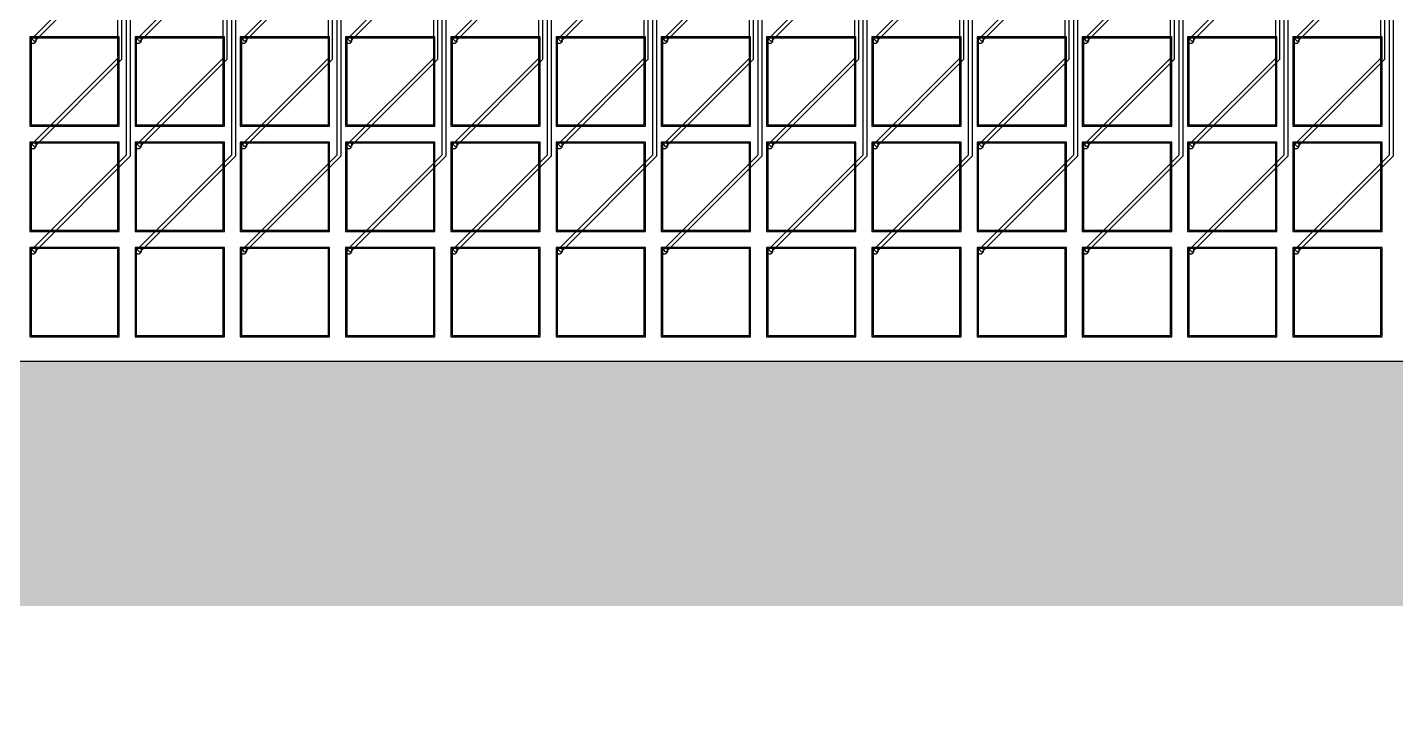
# Model space of a CAD drawing. Header units: metres. Extents: x -514 to 4285, y 130 to 1832.
# Drawn here: x 1890 to 3008, y 130 to 703 of the extents above; entities that cross this region are included whole.
import ezdxf

# ---------------------------------------------------------------- set-up
doc = ezdxf.new("R2010")
doc.units = ezdxf.units.M
for name, color, linetype in [('Etching', 1, 'CONTINUOUS'), ('EtchingPad', 2, 'CONTINUOUS'), ('Metal1', 4, 'CONTINUOUS'), ('Metal2', 3, 'CONTINUOUS'), ('Polyimide', 7, 'CONTINUOUS'), ('Polyimide_Negative', 5, 'CONTINUOUS')]:
    doc.layers.add(name, color=color, linetype=linetype)

msp = doc.modelspace()

# ---------------------------------------------------------------- hatches: boundary and pattern name
at = {"layer": 'Polyimide_Negative'}
h = msp.add_hatch(color=5, dxfattribs=at)
h.paths.add_polyline_path([(-514, 1832.5), (4285, 1832.5), (4285, 230), (59.6, 230), (48.2, 217.8), (33.9, 204.4), (18.7, 191.9), (2.7, 180.5), (-13.9, 170.1), (-31.3, 160.8), (-49.2, 152.7), (-67.5, 145.8), (-86.3, 140.1), (-105.5, 135.7), (-124.8, 132.5), (-144.4, 130.5), (-164, 129.9), (-183.6, 130.5), (-203.2, 132.5), (-222.5, 135.7), (-241.7, 140.1), (-260.5, 145.8), (-278.8, 152.7), (-296.7, 160.8), (-314.1, 170.1), (-330.7, 180.5), (-346.7, 191.9), (-361.9, 204.4), (-376.2, 217.8), (-387.6, 230), (-514, 230), (-514, 1832.5)])
h.paths.add_polyline_path([(-264, 430), (-263.8, 423.5), (-263.1, 416.9), (-262.1, 410.5), (-260.6, 404.1), (-258.7, 397.9), (-256.4, 391.7), (-253.7, 385.8), (-250.6, 380), (-247.1, 374.4), (-243.3, 369.1), (-239.2, 364.1), (-234.7, 359.3), (-229.9, 354.8), (-224.9, 350.7), (-219.6, 346.9), (-214, 343.4), (-208.2, 340.3), (-202.3, 337.6), (-196.1, 335.3), (-189.9, 333.4), (-183.5, 331.9), (-177.1, 330.9), (-170.5, 330.2), (-164, 330), (-157.5, 330.2), (-150.9, 330.9), (-144.5, 331.9), (-138.1, 333.4), (-131.9, 335.3), (-125.7, 337.6), (-119.8, 340.3), (-114, 343.4), (-108.4, 346.9), (-103.1, 350.7), (-98.1, 354.8), (-93.3, 359.3), (-88.8, 364.1), (-84.7, 369.1), (-80.9, 374.4), (-77.4, 380), (-74.3, 385.8), (-71.6, 391.7), (-69.3, 397.9), (-67.4, 404.1), (-65.9, 410.5), (-64.9, 416.9), (-64.2, 423.5), (-64, 430), (1985, 430), (3830, 430), (3830.2, 436.9), (3830.9, 443.7), (3832, 450.5), (3833.6, 457.2), (3835.6, 463.8), (3838, 470.2), (3840.8, 476.4), (3844.1, 482.5), (3847.7, 488.3), (3851.7, 493.9), (3856.1, 499.2), (3860.8, 504.2), (3865.8, 508.9), (3871.1, 513.3), (3876.7, 517.3), (3882.5, 520.9), (3888.6, 524.2), (3894.8, 527), (3901.2, 529.4), (3907.8, 531.4), (3914.5, 533), (3921.3, 534.1), (3928.1, 534.8), (3935, 535), (3941.9, 534.8), (3948.7, 534.1), (3955.5, 533), (3962.2, 531.4), (3968.8, 529.4), (3975.2, 527), (3981.4, 524.2), (3987.5, 520.9), (3993.3, 517.3), (3998.9, 513.3), (4004.2, 508.9), (4009.2, 504.2), (4013.9, 499.2), (4018.3, 493.9), (4022.3, 488.3), (4025.9, 482.5), (4029.2, 476.4), (4032, 470.2), (4034.4, 463.8), (4036.4, 457.2), (4038, 450.5), (4039.1, 443.7), (4039.8, 436.9), (4040, 430), (4085, 430), (4085, 1632.5), (-314, 1632.5), (-314, 430), (-264, 430)], flags=0)

# ---------------------------------------------------------------- linework, layer by layer
at = {"layer": 'Etching'}
for points in [[(1897.2, 692.2), (1897.2, 692.6), (1897.2, 692.9), (1897.1, 693.2), (1896.9, 693.5), (1896.7, 693.8), (1896.5, 694), (1896.3, 694.2), (1896, 694.4), (1895.7, 694.6), (1895.4, 694.7), (1895.1, 694.7), (1894.8, 694.8), (1894.4, 694.7), (1894.1, 694.7), (1893.8, 694.6), (1893.5, 694.4), (1893.2, 694.2), (1893, 694), (1892.8, 693.8), (1892.6, 693.5), (1892.4, 693.2), (1892.3, 692.9), (1892.3, 692.6), (1892.2, 692.2), (1892.3, 691.9), (1892.3, 691.6), (1892.4, 691.3), (1892.6, 691), (1892.8, 690.7), (1893, 690.5), (1893.2, 690.3), (1893.5, 690.1), (1893.8, 689.9), (1894.1, 689.8), (1894.4, 689.8), (1894.8, 689.8), (1895.1, 689.8), (1895.4, 689.8), (1895.7, 689.9), (1896, 690.1), (1896.3, 690.3), (1896.5, 690.5), (1896.7, 690.7), (1896.9, 691), (1897.1, 691.3), (1897.2, 691.6), (1897.2, 691.9), (1897.2, 692.2)], [(1983.2, 692.2), (1983.2, 692.6), (1983.2, 692.9), (1983.1, 693.2), (1982.9, 693.5), (1982.7, 693.8), (1982.5, 694), (1982.3, 694.2), (1982, 694.4), (1981.7, 694.6), (1981.4, 694.7), (1981.1, 694.7), (1980.8, 694.8), (1980.4, 694.7), (1980.1, 694.7), (1979.8, 694.6), (1979.5, 694.4), (1979.2, 694.2), (1979, 694), (1978.8, 693.8), (1978.6, 693.5), (1978.4, 693.2), (1978.3, 692.9), (1978.3, 692.6), (1978.2, 692.2), (1978.3, 691.9), (1978.3, 691.6), (1978.4, 691.3), (1978.6, 691), (1978.8, 690.7), (1979, 690.5), (1979.2, 690.3), (1979.5, 690.1), (1979.8, 689.9), (1980.1, 689.8), (1980.4, 689.8), (1980.8, 689.8), (1981.1, 689.8), (1981.4, 689.8), (1981.7, 689.9), (1982, 690.1), (1982.3, 690.3), (1982.5, 690.5), (1982.7, 690.7), (1982.9, 691), (1983.1, 691.3), (1983.2, 691.6), (1983.2, 691.9), (1983.2, 692.2)], [(2069.2, 692.2), (2069.2, 692.6), (2069.2, 692.9), (2069.1, 693.2), (2068.9, 693.5), (2068.7, 693.8), (2068.5, 694), (2068.3, 694.2), (2068, 694.4), (2067.7, 694.6), (2067.4, 694.7), (2067.1, 694.7), (2066.8, 694.8), (2066.4, 694.7), (2066.1, 694.7), (2065.8, 694.6), (2065.5, 694.4), (2065.2, 694.2), (2065, 694), (2064.8, 693.8), (2064.6, 693.5), (2064.4, 693.2), (2064.3, 692.9), (2064.3, 692.6), (2064.2, 692.2), (2064.3, 691.9), (2064.3, 691.6), (2064.4, 691.3), (2064.6, 691), (2064.8, 690.7), (2065, 690.5), (2065.2, 690.3), (2065.5, 690.1), (2065.8, 689.9), (2066.1, 689.8), (2066.4, 689.8), (2066.8, 689.8), (2067.1, 689.8), (2067.4, 689.8), (2067.7, 689.9), (2068, 690.1), (2068.3, 690.3), (2068.5, 690.5), (2068.7, 690.7), (2068.9, 691), (2069.1, 691.3), (2069.2, 691.6), (2069.2, 691.9), (2069.2, 692.2)], [(2155.2, 692.2), (2155.2, 692.6), (2155.2, 692.9), (2155.1, 693.2), (2154.9, 693.5), (2154.7, 693.8), (2154.5, 694), (2154.3, 694.2), (2154, 694.4), (2153.7, 694.6), (2153.4, 694.7), (2153.1, 694.7), (2152.8, 694.8), (2152.4, 694.7), (2152.1, 694.7), (2151.8, 694.6), (2151.5, 694.4), (2151.2, 694.2), (2151, 694), (2150.8, 693.8), (2150.6, 693.5), (2150.4, 693.2), (2150.3, 692.9), (2150.3, 692.6), (2150.2, 692.2), (2150.3, 691.9), (2150.3, 691.6), (2150.4, 691.3), (2150.6, 691), (2150.8, 690.7), (2151, 690.5), (2151.2, 690.3), (2151.5, 690.1), (2151.8, 689.9), (2152.1, 689.8), (2152.4, 689.8), (2152.8, 689.8), (2153.1, 689.8), (2153.4, 689.8), (2153.7, 689.9), (2154, 690.1), (2154.3, 690.3), (2154.5, 690.5), (2154.7, 690.7), (2154.9, 691), (2155.1, 691.3), (2155.2, 691.6), (2155.2, 691.9), (2155.2, 692.2)], [(2241.2, 692.2), (2241.2, 692.6), (2241.2, 692.9), (2241.1, 693.2), (2240.9, 693.5), (2240.7, 693.8), (2240.5, 694), (2240.3, 694.2), (2240, 694.4), (2239.7, 694.6), (2239.4, 694.7), (2239.1, 694.7), (2238.8, 694.8), (2238.4, 694.7), (2238.1, 694.7), (2237.8, 694.6), (2237.5, 694.4), (2237.2, 694.2), (2237, 694), (2236.8, 693.8), (2236.6, 693.5), (2236.4, 693.2), (2236.3, 692.9), (2236.3, 692.6), (2236.2, 692.2), (2236.3, 691.9), (2236.3, 691.6), (2236.4, 691.3), (2236.6, 691), (2236.8, 690.7), (2237, 690.5), (2237.2, 690.3), (2237.5, 690.1), (2237.8, 689.9), (2238.1, 689.8), (2238.4, 689.8), (2238.8, 689.8), (2239.1, 689.8), (2239.4, 689.8), (2239.7, 689.9), (2240, 690.1), (2240.3, 690.3), (2240.5, 690.5), (2240.7, 690.7), (2240.9, 691), (2241.1, 691.3), (2241.2, 691.6), (2241.2, 691.9), (2241.2, 692.2)], [(2327.2, 692.2), (2327.2, 692.6), (2327.2, 692.9), (2327.1, 693.2), (2326.9, 693.5), (2326.7, 693.8), (2326.5, 694), (2326.3, 694.2), (2326, 694.4), (2325.7, 694.6), (2325.4, 694.7), (2325.1, 694.7), (2324.8, 694.8), (2324.4, 694.7), (2324.1, 694.7), (2323.8, 694.6), (2323.5, 694.4), (2323.2, 694.2), (2323, 694), (2322.8, 693.8), (2322.6, 693.5), (2322.4, 693.2), (2322.3, 692.9), (2322.3, 692.6), (2322.2, 692.2), (2322.3, 691.9), (2322.3, 691.6), (2322.4, 691.3), (2322.6, 691), (2322.8, 690.7), (2323, 690.5), (2323.2, 690.3), (2323.5, 690.1), (2323.8, 689.9), (2324.1, 689.8), (2324.4, 689.8), (2324.8, 689.8), (2325.1, 689.8), (2325.4, 689.8), (2325.7, 689.9), (2326, 690.1), (2326.3, 690.3), (2326.5, 690.5), (2326.7, 690.7), (2326.9, 691), (2327.1, 691.3), (2327.2, 691.6), (2327.2, 691.9), (2327.2, 692.2)], [(2413.2, 692.2), (2413.2, 692.6), (2413.2, 692.9), (2413.1, 693.2), (2412.9, 693.5), (2412.7, 693.8), (2412.5, 694), (2412.3, 694.2), (2412, 694.4), (2411.7, 694.6), (2411.4, 694.7), (2411.1, 694.7), (2410.8, 694.8), (2410.4, 694.7), (2410.1, 694.7), (2409.8, 694.6), (2409.5, 694.4), (2409.2, 694.2), (2409, 694), (2408.8, 693.8), (2408.6, 693.5), (2408.4, 693.2), (2408.3, 692.9), (2408.3, 692.6), (2408.2, 692.2), (2408.3, 691.9), (2408.3, 691.6), (2408.4, 691.3), (2408.6, 691), (2408.8, 690.7), (2409, 690.5), (2409.2, 690.3), (2409.5, 690.1), (2409.8, 689.9), (2410.1, 689.8), (2410.4, 689.8), (2410.8, 689.8), (2411.1, 689.8), (2411.4, 689.8), (2411.7, 689.9), (2412, 690.1), (2412.3, 690.3), (2412.5, 690.5), (2412.7, 690.7), (2412.9, 691), (2413.1, 691.3), (2413.2, 691.6), (2413.2, 691.9), (2413.2, 692.2)], [(2499.2, 692.2), (2499.2, 692.6), (2499.2, 692.9), (2499.1, 693.2), (2498.9, 693.5), (2498.7, 693.8), (2498.5, 694), (2498.3, 694.2), (2498, 694.4), (2497.7, 694.6), (2497.4, 694.7), (2497.1, 694.7), (2496.8, 694.8), (2496.4, 694.7), (2496.1, 694.7), (2495.8, 694.6), (2495.5, 694.4), (2495.2, 694.2), (2495, 694), (2494.8, 693.8), (2494.6, 693.5), (2494.4, 693.2), (2494.3, 692.9), (2494.3, 692.6), (2494.2, 692.2), (2494.3, 691.9), (2494.3, 691.6), (2494.4, 691.3), (2494.6, 691), (2494.8, 690.7), (2495, 690.5), (2495.2, 690.3), (2495.5, 690.1), (2495.8, 689.9), (2496.1, 689.8), (2496.4, 689.8), (2496.8, 689.8), (2497.1, 689.8), (2497.4, 689.8), (2497.7, 689.9), (2498, 690.1), (2498.3, 690.3), (2498.5, 690.5), (2498.7, 690.7), (2498.9, 691), (2499.1, 691.3), (2499.2, 691.6), (2499.2, 691.9), (2499.2, 692.2)], [(2585.2, 692.2), (2585.2, 692.6), (2585.2, 692.9), (2585.1, 693.2), (2584.9, 693.5), (2584.7, 693.8), (2584.5, 694), (2584.3, 694.2), (2584, 694.4), (2583.7, 694.6), (2583.4, 694.7), (2583.1, 694.7), (2582.8, 694.8), (2582.4, 694.7), (2582.1, 694.7), (2581.8, 694.6), (2581.5, 694.4), (2581.2, 694.2), (2581, 694), (2580.8, 693.8), (2580.6, 693.5), (2580.4, 693.2), (2580.3, 692.9), (2580.3, 692.6), (2580.2, 692.2), (2580.3, 691.9), (2580.3, 691.6), (2580.4, 691.3), (2580.6, 691), (2580.8, 690.7), (2581, 690.5), (2581.2, 690.3), (2581.5, 690.1), (2581.8, 689.9), (2582.1, 689.8), (2582.4, 689.8), (2582.8, 689.8), (2583.1, 689.8), (2583.4, 689.8), (2583.7, 689.9), (2584, 690.1), (2584.3, 690.3), (2584.5, 690.5), (2584.7, 690.7), (2584.9, 691), (2585.1, 691.3), (2585.2, 691.6), (2585.2, 691.9), (2585.2, 692.2)], [(2671.2, 692.2), (2671.2, 692.6), (2671.2, 692.9), (2671.1, 693.2), (2670.9, 693.5), (2670.7, 693.8), (2670.5, 694), (2670.3, 694.2), (2670, 694.4), (2669.7, 694.6), (2669.4, 694.7), (2669.1, 694.7), (2668.8, 694.8), (2668.4, 694.7), (2668.1, 694.7), (2667.8, 694.6), (2667.5, 694.4), (2667.2, 694.2), (2667, 694), (2666.8, 693.8), (2666.6, 693.5), (2666.4, 693.2), (2666.3, 692.9), (2666.3, 692.6), (2666.2, 692.2), (2666.3, 691.9), (2666.3, 691.6), (2666.4, 691.3), (2666.6, 691), (2666.8, 690.7), (2667, 690.5), (2667.2, 690.3), (2667.5, 690.1), (2667.8, 689.9), (2668.1, 689.8), (2668.4, 689.8), (2668.8, 689.8), (2669.1, 689.8), (2669.4, 689.8), (2669.7, 689.9), (2670, 690.1), (2670.3, 690.3), (2670.5, 690.5), (2670.7, 690.7), (2670.9, 691), (2671.1, 691.3), (2671.2, 691.6), (2671.2, 691.9), (2671.2, 692.2)], [(2757.2, 692.2), (2757.2, 692.6), (2757.2, 692.9), (2757.1, 693.2), (2756.9, 693.5), (2756.7, 693.8), (2756.5, 694), (2756.3, 694.2), (2756, 694.4), (2755.7, 694.6), (2755.4, 694.7), (2755.1, 694.7), (2754.8, 694.8), (2754.4, 694.7), (2754.1, 694.7), (2753.8, 694.6), (2753.5, 694.4), (2753.2, 694.2), (2753, 694), (2752.8, 693.8), (2752.6, 693.5), (2752.4, 693.2), (2752.3, 692.9), (2752.3, 692.6), (2752.2, 692.2), (2752.3, 691.9), (2752.3, 691.6), (2752.4, 691.3), (2752.6, 691), (2752.8, 690.7), (2753, 690.5), (2753.2, 690.3), (2753.5, 690.1), (2753.8, 689.9), (2754.1, 689.8), (2754.4, 689.8), (2754.8, 689.8), (2755.1, 689.8), (2755.4, 689.8), (2755.7, 689.9), (2756, 690.1), (2756.3, 690.3), (2756.5, 690.5), (2756.7, 690.7), (2756.9, 691), (2757.1, 691.3), (2757.2, 691.6), (2757.2, 691.9), (2757.2, 692.2)], [(2843.2, 692.2), (2843.2, 692.6), (2843.2, 692.9), (2843.1, 693.2), (2842.9, 693.5), (2842.7, 693.8), (2842.5, 694), (2842.3, 694.2), (2842, 694.4), (2841.7, 694.6), (2841.4, 694.7), (2841.1, 694.7), (2840.8, 694.8), (2840.4, 694.7), (2840.1, 694.7), (2839.8, 694.6), (2839.5, 694.4), (2839.2, 694.2), (2839, 694), (2838.8, 693.8), (2838.6, 693.5), (2838.4, 693.2), (2838.3, 692.9), (2838.3, 692.6), (2838.2, 692.2), (2838.3, 691.9), (2838.3, 691.6), (2838.4, 691.3), (2838.6, 691), (2838.8, 690.7), (2839, 690.5), (2839.2, 690.3), (2839.5, 690.1), (2839.8, 689.9), (2840.1, 689.8), (2840.4, 689.8), (2840.8, 689.8), (2841.1, 689.8), (2841.4, 689.8), (2841.7, 689.9), (2842, 690.1), (2842.3, 690.3), (2842.5, 690.5), (2842.7, 690.7), (2842.9, 691), (2843.1, 691.3), (2843.2, 691.6), (2843.2, 691.9), (2843.2, 692.2)], [(2929.2, 692.2), (2929.2, 692.6), (2929.2, 692.9), (2929.1, 693.2), (2928.9, 693.5), (2928.7, 693.8), (2928.5, 694), (2928.3, 694.2), (2928, 694.4), (2927.7, 694.6), (2927.4, 694.7), (2927.1, 694.7), (2926.8, 694.8), (2926.4, 694.7), (2926.1, 694.7), (2925.8, 694.6), (2925.5, 694.4), (2925.2, 694.2), (2925, 694), (2924.8, 693.8), (2924.6, 693.5), (2924.4, 693.2), (2924.3, 692.9), (2924.3, 692.6), (2924.2, 692.2), (2924.3, 691.9), (2924.3, 691.6), (2924.4, 691.3), (2924.6, 691), (2924.8, 690.7), (2925, 690.5), (2925.2, 690.3), (2925.5, 690.1), (2925.8, 689.9), (2926.1, 689.8), (2926.4, 689.8), (2926.8, 689.8), (2927.1, 689.8), (2927.4, 689.8), (2927.7, 689.9), (2928, 690.1), (2928.3, 690.3), (2928.5, 690.5), (2928.7, 690.7), (2928.9, 691), (2929.1, 691.3), (2929.2, 691.6), (2929.2, 691.9), (2929.2, 692.2)], [(1897.2, 606.2), (1897.2, 606.6), (1897.2, 606.9), (1897.1, 607.2), (1896.9, 607.5), (1896.7, 607.8), (1896.5, 608), (1896.3, 608.2), (1896, 608.4), (1895.7, 608.6), (1895.4, 608.7), (1895.1, 608.7), (1894.8, 608.8), (1894.4, 608.7), (1894.1, 608.7), (1893.8, 608.6), (1893.5, 608.4), (1893.2, 608.2), (1893, 608), (1892.8, 607.8), (1892.6, 607.5), (1892.4, 607.2), (1892.3, 606.9), (1892.3, 606.6), (1892.2, 606.2), (1892.3, 605.9), (1892.3, 605.6), (1892.4, 605.3), (1892.6, 605), (1892.8, 604.7), (1893, 604.5), (1893.2, 604.3), (1893.5, 604.1), (1893.8, 603.9), (1894.1, 603.8), (1894.4, 603.8), (1894.8, 603.8), (1895.1, 603.8), (1895.4, 603.8), (1895.7, 603.9), (1896, 604.1), (1896.3, 604.3), (1896.5, 604.5), (1896.7, 604.7), (1896.9, 605), (1897.1, 605.3), (1897.2, 605.6), (1897.2, 605.9), (1897.2, 606.2)], [(1983.2, 606.2), (1983.2, 606.6), (1983.2, 606.9), (1983.1, 607.2), (1982.9, 607.5), (1982.7, 607.8), (1982.5, 608), (1982.3, 608.2), (1982, 608.4), (1981.7, 608.6), (1981.4, 608.7), (1981.1, 608.7), (1980.8, 608.8), (1980.4, 608.7), (1980.1, 608.7), (1979.8, 608.6), (1979.5, 608.4), (1979.2, 608.2), (1979, 608), (1978.8, 607.8), (1978.6, 607.5), (1978.4, 607.2), (1978.3, 606.9), (1978.3, 606.6), (1978.2, 606.2), (1978.3, 605.9), (1978.3, 605.6), (1978.4, 605.3), (1978.6, 605), (1978.8, 604.7), (1979, 604.5), (1979.2, 604.3), (1979.5, 604.1), (1979.8, 603.9), (1980.1, 603.8), (1980.4, 603.8), (1980.8, 603.8), (1981.1, 603.8), (1981.4, 603.8), (1981.7, 603.9), (1982, 604.1), (1982.3, 604.3), (1982.5, 604.5), (1982.7, 604.7), (1982.9, 605), (1983.1, 605.3), (1983.2, 605.6), (1983.2, 605.9), (1983.2, 606.2)], [(2069.2, 606.2), (2069.2, 606.6), (2069.2, 606.9), (2069.1, 607.2), (2068.9, 607.5), (2068.7, 607.8), (2068.5, 608), (2068.3, 608.2), (2068, 608.4), (2067.7, 608.6), (2067.4, 608.7), (2067.1, 608.7), (2066.8, 608.8), (2066.4, 608.7), (2066.1, 608.7), (2065.8, 608.6), (2065.5, 608.4), (2065.2, 608.2), (2065, 608), (2064.8, 607.8), (2064.6, 607.5), (2064.4, 607.2), (2064.3, 606.9), (2064.3, 606.6), (2064.2, 606.2), (2064.3, 605.9), (2064.3, 605.6), (2064.4, 605.3), (2064.6, 605), (2064.8, 604.7), (2065, 604.5), (2065.2, 604.3), (2065.5, 604.1), (2065.8, 603.9), (2066.1, 603.8), (2066.4, 603.8), (2066.8, 603.8), (2067.1, 603.8), (2067.4, 603.8), (2067.7, 603.9), (2068, 604.1), (2068.3, 604.3), (2068.5, 604.5), (2068.7, 604.7), (2068.9, 605), (2069.1, 605.3), (2069.2, 605.6), (2069.2, 605.9), (2069.2, 606.2)], [(2155.2, 606.2), (2155.2, 606.6), (2155.2, 606.9), (2155.1, 607.2), (2154.9, 607.5), (2154.7, 607.8), (2154.5, 608), (2154.3, 608.2), (2154, 608.4), (2153.7, 608.6), (2153.4, 608.7), (2153.1, 608.7), (2152.8, 608.8), (2152.4, 608.7), (2152.1, 608.7), (2151.8, 608.6), (2151.5, 608.4), (2151.2, 608.2), (2151, 608), (2150.8, 607.8), (2150.6, 607.5), (2150.4, 607.2), (2150.3, 606.9), (2150.3, 606.6), (2150.2, 606.2), (2150.3, 605.9), (2150.3, 605.6), (2150.4, 605.3), (2150.6, 605), (2150.8, 604.7), (2151, 604.5), (2151.2, 604.3), (2151.5, 604.1), (2151.8, 603.9), (2152.1, 603.8), (2152.4, 603.8), (2152.8, 603.8), (2153.1, 603.8), (2153.4, 603.8), (2153.7, 603.9), (2154, 604.1), (2154.3, 604.3), (2154.5, 604.5), (2154.7, 604.7), (2154.9, 605), (2155.1, 605.3), (2155.2, 605.6), (2155.2, 605.9), (2155.2, 606.2)], [(2241.2, 606.2), (2241.2, 606.6), (2241.2, 606.9), (2241.1, 607.2), (2240.9, 607.5), (2240.7, 607.8), (2240.5, 608), (2240.3, 608.2), (2240, 608.4), (2239.7, 608.6), (2239.4, 608.7), (2239.1, 608.7), (2238.8, 608.8), (2238.4, 608.7), (2238.1, 608.7), (2237.8, 608.6), (2237.5, 608.4), (2237.2, 608.2), (2237, 608), (2236.8, 607.8), (2236.6, 607.5), (2236.4, 607.2), (2236.3, 606.9), (2236.3, 606.6), (2236.2, 606.2), (2236.3, 605.9), (2236.3, 605.6), (2236.4, 605.3), (2236.6, 605), (2236.8, 604.7), (2237, 604.5), (2237.2, 604.3), (2237.5, 604.1), (2237.8, 603.9), (2238.1, 603.8), (2238.4, 603.8), (2238.8, 603.8), (2239.1, 603.8), (2239.4, 603.8), (2239.7, 603.9), (2240, 604.1), (2240.3, 604.3), (2240.5, 604.5), (2240.7, 604.7), (2240.9, 605), (2241.1, 605.3), (2241.2, 605.6), (2241.2, 605.9), (2241.2, 606.2)], [(2327.2, 606.2), (2327.2, 606.6), (2327.2, 606.9), (2327.1, 607.2), (2326.9, 607.5), (2326.7, 607.8), (2326.5, 608), (2326.3, 608.2), (2326, 608.4), (2325.7, 608.6), (2325.4, 608.7), (2325.1, 608.7), (2324.8, 608.8), (2324.4, 608.7), (2324.1, 608.7), (2323.8, 608.6), (2323.5, 608.4), (2323.2, 608.2), (2323, 608), (2322.8, 607.8), (2322.6, 607.5), (2322.4, 607.2), (2322.3, 606.9), (2322.3, 606.6), (2322.2, 606.2), (2322.3, 605.9), (2322.3, 605.6), (2322.4, 605.3), (2322.6, 605), (2322.8, 604.7), (2323, 604.5), (2323.2, 604.3), (2323.5, 604.1), (2323.8, 603.9), (2324.1, 603.8), (2324.4, 603.8), (2324.8, 603.8), (2325.1, 603.8), (2325.4, 603.8), (2325.7, 603.9), (2326, 604.1), (2326.3, 604.3), (2326.5, 604.5), (2326.7, 604.7), (2326.9, 605), (2327.1, 605.3), (2327.2, 605.6), (2327.2, 605.9), (2327.2, 606.2)], [(2413.2, 606.2), (2413.2, 606.6), (2413.2, 606.9), (2413.1, 607.2), (2412.9, 607.5), (2412.7, 607.8), (2412.5, 608), (2412.3, 608.2), (2412, 608.4), (2411.7, 608.6), (2411.4, 608.7), (2411.1, 608.7), (2410.8, 608.8), (2410.4, 608.7), (2410.1, 608.7), (2409.8, 608.6), (2409.5, 608.4), (2409.2, 608.2), (2409, 608), (2408.8, 607.8), (2408.6, 607.5), (2408.4, 607.2), (2408.3, 606.9), (2408.3, 606.6), (2408.2, 606.2), (2408.3, 605.9), (2408.3, 605.6), (2408.4, 605.3), (2408.6, 605), (2408.8, 604.7), (2409, 604.5), (2409.2, 604.3), (2409.5, 604.1), (2409.8, 603.9), (2410.1, 603.8), (2410.4, 603.8), (2410.8, 603.8), (2411.1, 603.8), (2411.4, 603.8), (2411.7, 603.9), (2412, 604.1), (2412.3, 604.3), (2412.5, 604.5), (2412.7, 604.7), (2412.9, 605), (2413.1, 605.3), (2413.2, 605.6), (2413.2, 605.9), (2413.2, 606.2)], [(2499.2, 606.2), (2499.2, 606.6), (2499.2, 606.9), (2499.1, 607.2), (2498.9, 607.5), (2498.7, 607.8), (2498.5, 608), (2498.3, 608.2), (2498, 608.4), (2497.7, 608.6), (2497.4, 608.7), (2497.1, 608.7), (2496.8, 608.8), (2496.4, 608.7), (2496.1, 608.7), (2495.8, 608.6), (2495.5, 608.4), (2495.2, 608.2), (2495, 608), (2494.8, 607.8), (2494.6, 607.5), (2494.4, 607.2), (2494.3, 606.9), (2494.3, 606.6), (2494.2, 606.2), (2494.3, 605.9), (2494.3, 605.6), (2494.4, 605.3), (2494.6, 605), (2494.8, 604.7), (2495, 604.5), (2495.2, 604.3), (2495.5, 604.1), (2495.8, 603.9), (2496.1, 603.8), (2496.4, 603.8), (2496.8, 603.8), (2497.1, 603.8), (2497.4, 603.8), (2497.7, 603.9), (2498, 604.1), (2498.3, 604.3), (2498.5, 604.5), (2498.7, 604.7), (2498.9, 605), (2499.1, 605.3), (2499.2, 605.6), (2499.2, 605.9), (2499.2, 606.2)], [(2585.2, 606.2), (2585.2, 606.6), (2585.2, 606.9), (2585.1, 607.2), (2584.9, 607.5), (2584.7, 607.8), (2584.5, 608), (2584.3, 608.2), (2584, 608.4), (2583.7, 608.6), (2583.4, 608.7), (2583.1, 608.7), (2582.8, 608.8), (2582.4, 608.7), (2582.1, 608.7), (2581.8, 608.6), (2581.5, 608.4), (2581.2, 608.2), (2581, 608), (2580.8, 607.8), (2580.6, 607.5), (2580.4, 607.2), (2580.3, 606.9), (2580.3, 606.6), (2580.2, 606.2), (2580.3, 605.9), (2580.3, 605.6), (2580.4, 605.3), (2580.6, 605), (2580.8, 604.7), (2581, 604.5), (2581.2, 604.3), (2581.5, 604.1), (2581.8, 603.9), (2582.1, 603.8), (2582.4, 603.8), (2582.8, 603.8), (2583.1, 603.8), (2583.4, 603.8), (2583.7, 603.9), (2584, 604.1), (2584.3, 604.3), (2584.5, 604.5), (2584.7, 604.7), (2584.9, 605), (2585.1, 605.3), (2585.2, 605.6), (2585.2, 605.9), (2585.2, 606.2)], [(2671.2, 606.2), (2671.2, 606.6), (2671.2, 606.9), (2671.1, 607.2), (2670.9, 607.5), (2670.7, 607.8), (2670.5, 608), (2670.3, 608.2), (2670, 608.4), (2669.7, 608.6), (2669.4, 608.7), (2669.1, 608.7), (2668.8, 608.8), (2668.4, 608.7), (2668.1, 608.7), (2667.8, 608.6), (2667.5, 608.4), (2667.2, 608.2), (2667, 608), (2666.8, 607.8), (2666.6, 607.5), (2666.4, 607.2), (2666.3, 606.9), (2666.3, 606.6), (2666.2, 606.2), (2666.3, 605.9), (2666.3, 605.6), (2666.4, 605.3), (2666.6, 605), (2666.8, 604.7), (2667, 604.5), (2667.2, 604.3), (2667.5, 604.1), (2667.8, 603.9), (2668.1, 603.8), (2668.4, 603.8), (2668.8, 603.8), (2669.1, 603.8), (2669.4, 603.8), (2669.7, 603.9), (2670, 604.1), (2670.3, 604.3), (2670.5, 604.5), (2670.7, 604.7), (2670.9, 605), (2671.1, 605.3), (2671.2, 605.6), (2671.2, 605.9), (2671.2, 606.2)], [(2757.2, 606.2), (2757.2, 606.6), (2757.2, 606.9), (2757.1, 607.2), (2756.9, 607.5), (2756.7, 607.8), (2756.5, 608), (2756.3, 608.2), (2756, 608.4), (2755.7, 608.6), (2755.4, 608.7), (2755.1, 608.7), (2754.8, 608.8), (2754.4, 608.7), (2754.1, 608.7), (2753.8, 608.6), (2753.5, 608.4), (2753.2, 608.2), (2753, 608), (2752.8, 607.8), (2752.6, 607.5), (2752.4, 607.2), (2752.3, 606.9), (2752.3, 606.6), (2752.2, 606.2), (2752.3, 605.9), (2752.3, 605.6), (2752.4, 605.3), (2752.6, 605), (2752.8, 604.7), (2753, 604.5), (2753.2, 604.3), (2753.5, 604.1), (2753.8, 603.9), (2754.1, 603.8), (2754.4, 603.8), (2754.8, 603.8), (2755.1, 603.8), (2755.4, 603.8), (2755.7, 603.9), (2756, 604.1), (2756.3, 604.3), (2756.5, 604.5), (2756.7, 604.7), (2756.9, 605), (2757.1, 605.3), (2757.2, 605.6), (2757.2, 605.9), (2757.2, 606.2)], [(2843.2, 606.2), (2843.2, 606.6), (2843.2, 606.9), (2843.1, 607.2), (2842.9, 607.5), (2842.7, 607.8), (2842.5, 608), (2842.3, 608.2), (2842, 608.4), (2841.7, 608.6), (2841.4, 608.7), (2841.1, 608.7), (2840.8, 608.8), (2840.4, 608.7), (2840.1, 608.7), (2839.8, 608.6), (2839.5, 608.4), (2839.2, 608.2), (2839, 608), (2838.8, 607.8), (2838.6, 607.5), (2838.4, 607.2), (2838.3, 606.9), (2838.3, 606.6), (2838.2, 606.2), (2838.3, 605.9), (2838.3, 605.6), (2838.4, 605.3), (2838.6, 605), (2838.8, 604.7), (2839, 604.5), (2839.2, 604.3), (2839.5, 604.1), (2839.8, 603.9), (2840.1, 603.8), (2840.4, 603.8), (2840.8, 603.8), (2841.1, 603.8), (2841.4, 603.8), (2841.7, 603.9), (2842, 604.1), (2842.3, 604.3), (2842.5, 604.5), (2842.7, 604.7), (2842.9, 605), (2843.1, 605.3), (2843.2, 605.6), (2843.2, 605.9), (2843.2, 606.2)], [(2929.2, 606.2), (2929.2, 606.6), (2929.2, 606.9), (2929.1, 607.2), (2928.9, 607.5), (2928.7, 607.8), (2928.5, 608), (2928.3, 608.2), (2928, 608.4), (2927.7, 608.6), (2927.4, 608.7), (2927.1, 608.7), (2926.8, 608.8), (2926.4, 608.7), (2926.1, 608.7), (2925.8, 608.6), (2925.5, 608.4), (2925.2, 608.2), (2925, 608), (2924.8, 607.8), (2924.6, 607.5), (2924.4, 607.2), (2924.3, 606.9), (2924.3, 606.6), (2924.2, 606.2), (2924.3, 605.9), (2924.3, 605.6), (2924.4, 605.3), (2924.6, 605), (2924.8, 604.7), (2925, 604.5), (2925.2, 604.3), (2925.5, 604.1), (2925.8, 603.9), (2926.1, 603.8), (2926.4, 603.8), (2926.8, 603.8), (2927.1, 603.8), (2927.4, 603.8), (2927.7, 603.9), (2928, 604.1), (2928.3, 604.3), (2928.5, 604.5), (2928.7, 604.7), (2928.9, 605), (2929.1, 605.3), (2929.2, 605.6), (2929.2, 605.9), (2929.2, 606.2)], [(1897.2, 520.2), (1897.2, 520.6), (1897.2, 520.9), (1897.1, 521.2), (1896.9, 521.5), (1896.7, 521.8), (1896.5, 522), (1896.3, 522.2), (1896, 522.4), (1895.7, 522.6), (1895.4, 522.7), (1895.1, 522.7), (1894.8, 522.8), (1894.4, 522.7), (1894.1, 522.7), (1893.8, 522.6), (1893.5, 522.4), (1893.2, 522.2), (1893, 522), (1892.8, 521.8), (1892.6, 521.5), (1892.4, 521.2), (1892.3, 520.9), (1892.3, 520.6), (1892.2, 520.2), (1892.3, 519.9), (1892.3, 519.6), (1892.4, 519.3), (1892.6, 519), (1892.8, 518.7), (1893, 518.5), (1893.2, 518.3), (1893.5, 518.1), (1893.8, 517.9), (1894.1, 517.8), (1894.4, 517.8), (1894.8, 517.8), (1895.1, 517.8), (1895.4, 517.8), (1895.7, 517.9), (1896, 518.1), (1896.3, 518.3), (1896.5, 518.5), (1896.7, 518.7), (1896.9, 519), (1897.1, 519.3), (1897.2, 519.6), (1897.2, 519.9), (1897.2, 520.2)], [(1983.2, 520.2), (1983.2, 520.6), (1983.2, 520.9), (1983.1, 521.2), (1982.9, 521.5), (1982.7, 521.8), (1982.5, 522), (1982.3, 522.2), (1982, 522.4), (1981.7, 522.6), (1981.4, 522.7), (1981.1, 522.7), (1980.8, 522.8), (1980.4, 522.7), (1980.1, 522.7), (1979.8, 522.6), (1979.5, 522.4), (1979.2, 522.2), (1979, 522), (1978.8, 521.8), (1978.6, 521.5), (1978.4, 521.2), (1978.3, 520.9), (1978.3, 520.6), (1978.2, 520.2), (1978.3, 519.9), (1978.3, 519.6), (1978.4, 519.3), (1978.6, 519), (1978.8, 518.7), (1979, 518.5), (1979.2, 518.3), (1979.5, 518.1), (1979.8, 517.9), (1980.1, 517.8), (1980.4, 517.8), (1980.8, 517.8), (1981.1, 517.8), (1981.4, 517.8), (1981.7, 517.9), (1982, 518.1), (1982.3, 518.3), (1982.5, 518.5), (1982.7, 518.7), (1982.9, 519), (1983.1, 519.3), (1983.2, 519.6), (1983.2, 519.9), (1983.2, 520.2)], [(2069.2, 520.2), (2069.2, 520.6), (2069.2, 520.9), (2069.1, 521.2), (2068.9, 521.5), (2068.7, 521.8), (2068.5, 522), (2068.3, 522.2), (2068, 522.4), (2067.7, 522.6), (2067.4, 522.7), (2067.1, 522.7), (2066.8, 522.8), (2066.4, 522.7), (2066.1, 522.7), (2065.8, 522.6), (2065.5, 522.4), (2065.2, 522.2), (2065, 522), (2064.8, 521.8), (2064.6, 521.5), (2064.4, 521.2), (2064.3, 520.9), (2064.3, 520.6), (2064.2, 520.2), (2064.3, 519.9), (2064.3, 519.6), (2064.4, 519.3), (2064.6, 519), (2064.8, 518.7), (2065, 518.5), (2065.2, 518.3), (2065.5, 518.1), (2065.8, 517.9), (2066.1, 517.8), (2066.4, 517.8), (2066.8, 517.8), (2067.1, 517.8), (2067.4, 517.8), (2067.7, 517.9), (2068, 518.1), (2068.3, 518.3), (2068.5, 518.5), (2068.7, 518.7), (2068.9, 519), (2069.1, 519.3), (2069.2, 519.6), (2069.2, 519.9), (2069.2, 520.2)], [(2155.2, 520.2), (2155.2, 520.6), (2155.2, 520.9), (2155.1, 521.2), (2154.9, 521.5), (2154.7, 521.8), (2154.5, 522), (2154.3, 522.2), (2154, 522.4), (2153.7, 522.6), (2153.4, 522.7), (2153.1, 522.7), (2152.8, 522.8), (2152.4, 522.7), (2152.1, 522.7), (2151.8, 522.6), (2151.5, 522.4), (2151.2, 522.2), (2151, 522), (2150.8, 521.8), (2150.6, 521.5), (2150.4, 521.2), (2150.3, 520.9), (2150.3, 520.6), (2150.2, 520.2), (2150.3, 519.9), (2150.3, 519.6), (2150.4, 519.3), (2150.6, 519), (2150.8, 518.7), (2151, 518.5), (2151.2, 518.3), (2151.5, 518.1), (2151.8, 517.9), (2152.1, 517.8), (2152.4, 517.8), (2152.8, 517.8), (2153.1, 517.8), (2153.4, 517.8), (2153.7, 517.9), (2154, 518.1), (2154.3, 518.3), (2154.5, 518.5), (2154.7, 518.7), (2154.9, 519), (2155.1, 519.3), (2155.2, 519.6), (2155.2, 519.9), (2155.2, 520.2)], [(2241.2, 520.2), (2241.2, 520.6), (2241.2, 520.9), (2241.1, 521.2), (2240.9, 521.5), (2240.7, 521.8), (2240.5, 522), (2240.3, 522.2), (2240, 522.4), (2239.7, 522.6), (2239.4, 522.7), (2239.1, 522.7), (2238.8, 522.8), (2238.4, 522.7), (2238.1, 522.7), (2237.8, 522.6), (2237.5, 522.4), (2237.2, 522.2), (2237, 522), (2236.8, 521.8), (2236.6, 521.5), (2236.4, 521.2), (2236.3, 520.9), (2236.3, 520.6), (2236.2, 520.2), (2236.3, 519.9), (2236.3, 519.6), (2236.4, 519.3), (2236.6, 519), (2236.8, 518.7), (2237, 518.5), (2237.2, 518.3), (2237.5, 518.1), (2237.8, 517.9), (2238.1, 517.8), (2238.4, 517.8), (2238.8, 517.8), (2239.1, 517.8), (2239.4, 517.8), (2239.7, 517.9), (2240, 518.1), (2240.3, 518.3), (2240.5, 518.5), (2240.7, 518.7), (2240.9, 519), (2241.1, 519.3), (2241.2, 519.6), (2241.2, 519.9), (2241.2, 520.2)], [(2327.2, 520.2), (2327.2, 520.6), (2327.2, 520.9), (2327.1, 521.2), (2326.9, 521.5), (2326.7, 521.8), (2326.5, 522), (2326.3, 522.2), (2326, 522.4), (2325.7, 522.6), (2325.4, 522.7), (2325.1, 522.7), (2324.8, 522.8), (2324.4, 522.7), (2324.1, 522.7), (2323.8, 522.6), (2323.5, 522.4), (2323.2, 522.2), (2323, 522), (2322.8, 521.8), (2322.6, 521.5), (2322.4, 521.2), (2322.3, 520.9), (2322.3, 520.6), (2322.2, 520.2), (2322.3, 519.9), (2322.3, 519.6), (2322.4, 519.3), (2322.6, 519), (2322.8, 518.7), (2323, 518.5), (2323.2, 518.3), (2323.5, 518.1), (2323.8, 517.9), (2324.1, 517.8), (2324.4, 517.8), (2324.8, 517.8), (2325.1, 517.8), (2325.4, 517.8), (2325.7, 517.9), (2326, 518.1), (2326.3, 518.3), (2326.5, 518.5), (2326.7, 518.7), (2326.9, 519), (2327.1, 519.3), (2327.2, 519.6), (2327.2, 519.9), (2327.2, 520.2)], [(2413.2, 520.2), (2413.2, 520.6), (2413.2, 520.9), (2413.1, 521.2), (2412.9, 521.5), (2412.7, 521.8), (2412.5, 522), (2412.3, 522.2), (2412, 522.4), (2411.7, 522.6), (2411.4, 522.7), (2411.1, 522.7), (2410.8, 522.8), (2410.4, 522.7), (2410.1, 522.7), (2409.8, 522.6), (2409.5, 522.4), (2409.2, 522.2), (2409, 522), (2408.8, 521.8), (2408.6, 521.5), (2408.4, 521.2), (2408.3, 520.9), (2408.3, 520.6), (2408.2, 520.2), (2408.3, 519.9), (2408.3, 519.6), (2408.4, 519.3), (2408.6, 519), (2408.8, 518.7), (2409, 518.5), (2409.2, 518.3), (2409.5, 518.1), (2409.8, 517.9), (2410.1, 517.8), (2410.4, 517.8), (2410.8, 517.8), (2411.1, 517.8), (2411.4, 517.8), (2411.7, 517.9), (2412, 518.1), (2412.3, 518.3), (2412.5, 518.5), (2412.7, 518.7), (2412.9, 519), (2413.1, 519.3), (2413.2, 519.6), (2413.2, 519.9), (2413.2, 520.2)], [(2499.2, 520.2), (2499.2, 520.6), (2499.2, 520.9), (2499.1, 521.2), (2498.9, 521.5), (2498.7, 521.8), (2498.5, 522), (2498.3, 522.2), (2498, 522.4), (2497.7, 522.6), (2497.4, 522.7), (2497.1, 522.7), (2496.8, 522.8), (2496.4, 522.7), (2496.1, 522.7), (2495.8, 522.6), (2495.5, 522.4), (2495.2, 522.2), (2495, 522), (2494.8, 521.8), (2494.6, 521.5), (2494.4, 521.2), (2494.3, 520.9), (2494.3, 520.6), (2494.2, 520.2), (2494.3, 519.9), (2494.3, 519.6), (2494.4, 519.3), (2494.6, 519), (2494.8, 518.7), (2495, 518.5), (2495.2, 518.3), (2495.5, 518.1), (2495.8, 517.9), (2496.1, 517.8), (2496.4, 517.8), (2496.8, 517.8), (2497.1, 517.8), (2497.4, 517.8), (2497.7, 517.9), (2498, 518.1), (2498.3, 518.3), (2498.5, 518.5), (2498.7, 518.7), (2498.9, 519), (2499.1, 519.3), (2499.2, 519.6), (2499.2, 519.9), (2499.2, 520.2)], [(2585.2, 520.2), (2585.2, 520.6), (2585.2, 520.9), (2585.1, 521.2), (2584.9, 521.5), (2584.7, 521.8), (2584.5, 522), (2584.3, 522.2), (2584, 522.4), (2583.7, 522.6), (2583.4, 522.7), (2583.1, 522.7), (2582.8, 522.8), (2582.4, 522.7), (2582.1, 522.7), (2581.8, 522.6), (2581.5, 522.4), (2581.2, 522.2), (2581, 522), (2580.8, 521.8), (2580.6, 521.5), (2580.4, 521.2), (2580.3, 520.9), (2580.3, 520.6), (2580.2, 520.2), (2580.3, 519.9), (2580.3, 519.6), (2580.4, 519.3), (2580.6, 519), (2580.8, 518.7), (2581, 518.5), (2581.2, 518.3), (2581.5, 518.1), (2581.8, 517.9), (2582.1, 517.8), (2582.4, 517.8), (2582.8, 517.8), (2583.1, 517.8), (2583.4, 517.8), (2583.7, 517.9), (2584, 518.1), (2584.3, 518.3), (2584.5, 518.5), (2584.7, 518.7), (2584.9, 519), (2585.1, 519.3), (2585.2, 519.6), (2585.2, 519.9), (2585.2, 520.2)], [(2671.2, 520.2), (2671.2, 520.6), (2671.2, 520.9), (2671.1, 521.2), (2670.9, 521.5), (2670.7, 521.8), (2670.5, 522), (2670.3, 522.2), (2670, 522.4), (2669.7, 522.6), (2669.4, 522.7), (2669.1, 522.7), (2668.8, 522.8), (2668.4, 522.7), (2668.1, 522.7), (2667.8, 522.6), (2667.5, 522.4), (2667.2, 522.2), (2667, 522), (2666.8, 521.8), (2666.6, 521.5), (2666.4, 521.2), (2666.3, 520.9), (2666.3, 520.6), (2666.2, 520.2), (2666.3, 519.9), (2666.3, 519.6), (2666.4, 519.3), (2666.6, 519), (2666.8, 518.7), (2667, 518.5), (2667.2, 518.3), (2667.5, 518.1), (2667.8, 517.9), (2668.1, 517.8), (2668.4, 517.8), (2668.8, 517.8), (2669.1, 517.8), (2669.4, 517.8), (2669.7, 517.9), (2670, 518.1), (2670.3, 518.3), (2670.5, 518.5), (2670.7, 518.7), (2670.9, 519), (2671.1, 519.3), (2671.2, 519.6), (2671.2, 519.9), (2671.2, 520.2)], [(2757.2, 520.2), (2757.2, 520.6), (2757.2, 520.9), (2757.1, 521.2), (2756.9, 521.5), (2756.7, 521.8), (2756.5, 522), (2756.3, 522.2), (2756, 522.4), (2755.7, 522.6), (2755.4, 522.7), (2755.1, 522.7), (2754.8, 522.8), (2754.4, 522.7), (2754.1, 522.7), (2753.8, 522.6), (2753.5, 522.4), (2753.2, 522.2), (2753, 522), (2752.8, 521.8), (2752.6, 521.5), (2752.4, 521.2), (2752.3, 520.9), (2752.3, 520.6), (2752.2, 520.2), (2752.3, 519.9), (2752.3, 519.6), (2752.4, 519.3), (2752.6, 519), (2752.8, 518.7), (2753, 518.5), (2753.2, 518.3), (2753.5, 518.1), (2753.8, 517.9), (2754.1, 517.8), (2754.4, 517.8), (2754.8, 517.8), (2755.1, 517.8), (2755.4, 517.8), (2755.7, 517.9), (2756, 518.1), (2756.3, 518.3), (2756.5, 518.5), (2756.7, 518.7), (2756.9, 519), (2757.1, 519.3), (2757.2, 519.6), (2757.2, 519.9), (2757.2, 520.2)], [(2843.2, 520.2), (2843.2, 520.6), (2843.2, 520.9), (2843.1, 521.2), (2842.9, 521.5), (2842.7, 521.8), (2842.5, 522), (2842.3, 522.2), (2842, 522.4), (2841.7, 522.6), (2841.4, 522.7), (2841.1, 522.7), (2840.8, 522.8), (2840.4, 522.7), (2840.1, 522.7), (2839.8, 522.6), (2839.5, 522.4), (2839.2, 522.2), (2839, 522), (2838.8, 521.8), (2838.6, 521.5), (2838.4, 521.2), (2838.3, 520.9), (2838.3, 520.6), (2838.2, 520.2), (2838.3, 519.9), (2838.3, 519.6), (2838.4, 519.3), (2838.6, 519), (2838.8, 518.7), (2839, 518.5), (2839.2, 518.3), (2839.5, 518.1), (2839.8, 517.9), (2840.1, 517.8), (2840.4, 517.8), (2840.8, 517.8), (2841.1, 517.8), (2841.4, 517.8), (2841.7, 517.9), (2842, 518.1), (2842.3, 518.3), (2842.5, 518.5), (2842.7, 518.7), (2842.9, 519), (2843.1, 519.3), (2843.2, 519.6), (2843.2, 519.9), (2843.2, 520.2)], [(2929.2, 520.2), (2929.2, 520.6), (2929.2, 520.9), (2929.1, 521.2), (2928.9, 521.5), (2928.7, 521.8), (2928.5, 522), (2928.3, 522.2), (2928, 522.4), (2927.7, 522.6), (2927.4, 522.7), (2927.1, 522.7), (2926.8, 522.8), (2926.4, 522.7), (2926.1, 522.7), (2925.8, 522.6), (2925.5, 522.4), (2925.2, 522.2), (2925, 522), (2924.8, 521.8), (2924.6, 521.5), (2924.4, 521.2), (2924.3, 520.9), (2924.3, 520.6), (2924.2, 520.2), (2924.3, 519.9), (2924.3, 519.6), (2924.4, 519.3), (2924.6, 519), (2924.8, 518.7), (2925, 518.5), (2925.2, 518.3), (2925.5, 518.1), (2925.8, 517.9), (2926.1, 517.8), (2926.4, 517.8), (2926.8, 517.8), (2927.1, 517.8), (2927.4, 517.8), (2927.7, 517.9), (2928, 518.1), (2928.3, 518.3), (2928.5, 518.5), (2928.7, 518.7), (2928.9, 519), (2929.1, 519.3), (2929.2, 519.6), (2929.2, 519.9), (2929.2, 520.2)]]:
    msp.add_lwpolyline(points, close=True, dxfattribs=at)
at = {"layer": 'EtchingPad'}
for points in [[(1893, 623), (1964, 623), (1964, 694), (1893, 694), (1893, 623)], [(1979, 623), (2050, 623), (2050, 694), (1979, 694), (1979, 623)], [(2065, 623), (2136, 623), (2136, 694), (2065, 694), (2065, 623)], [(2151, 623), (2222, 623), (2222, 694), (2151, 694), (2151, 623)], [(2237, 623), (2308, 623), (2308, 694), (2237, 694), (2237, 623)], [(2323, 623), (2394, 623), (2394, 694), (2323, 694), (2323, 623)], [(2409, 623), (2480, 623), (2480, 694), (2409, 694), (2409, 623)], [(2495, 623), (2566, 623), (2566, 694), (2495, 694), (2495, 623)], [(2581, 623), (2652, 623), (2652, 694), (2581, 694), (2581, 623)], [(2667, 623), (2738, 623), (2738, 694), (2667, 694), (2667, 623)], [(2753, 623), (2824, 623), (2824, 694), (2753, 694), (2753, 623)], [(2839, 623), (2910, 623), (2910, 694), (2839, 694), (2839, 623)], [(2925, 623), (2996, 623), (2996, 694), (2925, 694), (2925, 623)], [(1893, 537), (1964, 537), (1964, 608), (1893, 608), (1893, 537)], [(1979, 537), (2050, 537), (2050, 608), (1979, 608), (1979, 537)], [(2065, 537), (2136, 537), (2136, 608), (2065, 608), (2065, 537)], [(2151, 537), (2222, 537), (2222, 608), (2151, 608), (2151, 537)], [(2237, 537), (2308, 537), (2308, 608), (2237, 608), (2237, 537)], [(2323, 537), (2394, 537), (2394, 608), (2323, 608), (2323, 537)], [(2409, 537), (2480, 537), (2480, 608), (2409, 608), (2409, 537)], [(2495, 537), (2566, 537), (2566, 608), (2495, 608), (2495, 537)], [(2581, 537), (2652, 537), (2652, 608), (2581, 608), (2581, 537)], [(2667, 537), (2738, 537), (2738, 608), (2667, 608), (2667, 537)], [(2753, 537), (2824, 537), (2824, 608), (2753, 608), (2753, 537)], [(2839, 537), (2910, 537), (2910, 608), (2839, 608), (2839, 537)], [(2925, 537), (2996, 537), (2996, 608), (2925, 608), (2925, 537)], [(1893, 451), (1964, 451), (1964, 522), (1893, 522), (1893, 451)], [(1979, 451), (2050, 451), (2050, 522), (1979, 522), (1979, 451)], [(2065, 451), (2136, 451), (2136, 522), (2065, 522), (2065, 451)], [(2151, 451), (2222, 451), (2222, 522), (2151, 522), (2151, 451)], [(2237, 451), (2308, 451), (2308, 522), (2237, 522), (2237, 451)], [(2323, 451), (2394, 451), (2394, 522), (2323, 522), (2323, 451)], [(2409, 451), (2480, 451), (2480, 522), (2409, 522), (2409, 451)], [(2495, 451), (2566, 451), (2566, 522), (2495, 522), (2495, 451)], [(2581, 451), (2652, 451), (2652, 522), (2581, 522), (2581, 451)], [(2667, 451), (2738, 451), (2738, 522), (2667, 522), (2667, 451)], [(2753, 451), (2824, 451), (2824, 522), (2753, 522), (2753, 451)], [(2839, 451), (2910, 451), (2910, 522), (2839, 522), (2839, 451)], [(2925, 451), (2996, 451), (2996, 522), (2925, 522), (2925, 451)]]:
    msp.add_lwpolyline(points, close=True, dxfattribs=at)
at = {"layer": 'Metal1'}
for points in [[(1974, 1532.5), (1974, 597.4), (1895.8, 519.2), (1893.7, 521.3), (1971, 598.6), (1971, 1532.5)], [(1967, 1532.5), (1967, 676.4), (1895.8, 605.2), (1893.7, 607.3), (1964, 677.6), (1964, 1532.5)], [(1960, 1532.5), (1960, 755.4), (1895.8, 691.2), (1893.7, 693.3), (1957, 756.6), (1957, 1532.5)], [(2060, 1532.5), (2060, 597.4), (1981.8, 519.2), (1979.7, 521.3), (2057, 598.6), (2057, 1532.5)], [(2053, 1532.5), (2053, 676.4), (1981.8, 605.2), (1979.7, 607.3), (2050, 677.6), (2050, 1532.5)], [(2046, 1532.5), (2046, 755.4), (1981.8, 691.2), (1979.7, 693.3), (2043, 756.6), (2043, 1532.5)], [(2146, 1532.5), (2146, 597.4), (2067.8, 519.2), (2065.7, 521.3), (2143, 598.6), (2143, 1532.5)], [(2139, 1532.5), (2139, 676.4), (2067.8, 605.2), (2065.7, 607.3), (2136, 677.6), (2136, 1532.5)], [(2132, 1532.5), (2132, 755.4), (2067.8, 691.2), (2065.7, 693.3), (2129, 756.6), (2129, 1532.5)], [(2232, 1532.5), (2232, 597.4), (2153.8, 519.2), (2151.7, 521.3), (2229, 598.6), (2229, 1532.5)], [(2225, 1532.5), (2225, 676.4), (2153.8, 605.2), (2151.7, 607.3), (2222, 677.6), (2222, 1532.5)], [(2218, 1532.5), (2218, 755.4), (2153.8, 691.2), (2151.7, 693.3), (2215, 756.6), (2215, 1532.5)], [(2318, 1532.5), (2318, 597.4), (2239.8, 519.2), (2237.7, 521.3), (2315, 598.6), (2315, 1532.5)], [(2311, 1532.5), (2311, 676.4), (2239.8, 605.2), (2237.7, 607.3), (2308, 677.6), (2308, 1532.5)], [(2304, 1532.5), (2304, 755.4), (2239.8, 691.2), (2237.7, 693.3), (2301, 756.6), (2301, 1532.5)], [(2404, 1532.5), (2404, 597.4), (2325.8, 519.2), (2323.7, 521.3), (2401, 598.6), (2401, 1532.5)], [(2397, 1532.5), (2397, 676.4), (2325.8, 605.2), (2323.7, 607.3), (2394, 677.6), (2394, 1532.5)], [(2390, 1532.5), (2390, 755.4), (2325.8, 691.2), (2323.7, 693.3), (2387, 756.6), (2387, 1532.5)], [(2490, 1532.5), (2490, 597.4), (2411.8, 519.2), (2409.7, 521.3), (2487, 598.6), (2487, 1532.5)], [(2483, 1532.5), (2483, 676.4), (2411.8, 605.2), (2409.7, 607.3), (2480, 677.6), (2480, 1532.5)], [(2476, 1532.5), (2476, 755.4), (2411.8, 691.2), (2409.7, 693.3), (2473, 756.6), (2473, 1532.5)], [(2576, 1532.5), (2576, 597.4), (2497.8, 519.2), (2495.7, 521.3), (2573, 598.6), (2573, 1532.5)], [(2569, 1532.5), (2569, 676.4), (2497.8, 605.2), (2495.7, 607.3), (2566, 677.6), (2566, 1532.5)], [(2562, 1532.5), (2562, 755.4), (2497.8, 691.2), (2495.7, 693.3), (2559, 756.6), (2559, 1532.5)], [(2662, 1532.5), (2662, 597.4), (2583.8, 519.2), (2581.7, 521.3), (2659, 598.6), (2659, 1532.5)], [(2655, 1532.5), (2655, 676.4), (2583.8, 605.2), (2581.7, 607.3), (2652, 677.6), (2652, 1532.5)], [(2648, 1532.5), (2648, 755.4), (2583.8, 691.2), (2581.7, 693.3), (2645, 756.6), (2645, 1532.5)], [(2748, 1532.5), (2748, 597.4), (2669.8, 519.2), (2667.7, 521.3), (2745, 598.6), (2745, 1532.5)], [(2741, 1532.5), (2741, 676.4), (2669.8, 605.2), (2667.7, 607.3), (2738, 677.6), (2738, 1532.5)], [(2734, 1532.5), (2734, 755.4), (2669.8, 691.2), (2667.7, 693.3), (2731, 756.6), (2731, 1532.5)], [(2834, 1532.5), (2834, 597.4), (2755.8, 519.2), (2753.7, 521.3), (2831, 598.6), (2831, 1532.5)], [(2827, 1532.5), (2827, 676.4), (2755.8, 605.2), (2753.7, 607.3), (2824, 677.6), (2824, 1532.5)], [(2820, 1532.5), (2820, 755.4), (2755.8, 691.2), (2753.7, 693.3), (2817, 756.6), (2817, 1532.5)], [(2920, 1532.5), (2920, 597.4), (2841.8, 519.2), (2839.7, 521.3), (2917, 598.6), (2917, 1532.5)], [(2913, 1532.5), (2913, 676.4), (2841.8, 605.2), (2839.7, 607.3), (2910, 677.6), (2910, 1532.5)], [(2906, 1532.5), (2906, 755.4), (2841.8, 691.2), (2839.7, 693.3), (2903, 756.6), (2903, 1532.5)], [(3006, 1532.5), (3006, 597.4), (2927.8, 519.2), (2925.7, 521.3), (3003, 598.6), (3003, 1532.5)], [(2999, 1532.5), (2999, 676.4), (2927.8, 605.2), (2925.7, 607.3), (2996, 677.6), (2996, 1532.5)], [(2992, 1532.5), (2992, 755.4), (2927.8, 691.2), (2925.7, 693.3), (2989, 756.6), (2989, 1532.5)]]:
    msp.add_lwpolyline(points, close=True, dxfattribs=at)
at = {"layer": 'Metal2'}
for points in [[(1892, 622), (1965, 622), (1965, 695), (1892, 695), (1892, 622)], [(1978, 622), (2051, 622), (2051, 695), (1978, 695), (1978, 622)], [(2064, 622), (2137, 622), (2137, 695), (2064, 695), (2064, 622)], [(2150, 622), (2223, 622), (2223, 695), (2150, 695), (2150, 622)], [(2236, 622), (2309, 622), (2309, 695), (2236, 695), (2236, 622)], [(2322, 622), (2395, 622), (2395, 695), (2322, 695), (2322, 622)], [(2408, 622), (2481, 622), (2481, 695), (2408, 695), (2408, 622)], [(2494, 622), (2567, 622), (2567, 695), (2494, 695), (2494, 622)], [(2580, 622), (2653, 622), (2653, 695), (2580, 695), (2580, 622)], [(2666, 622), (2739, 622), (2739, 695), (2666, 695), (2666, 622)], [(2752, 622), (2825, 622), (2825, 695), (2752, 695), (2752, 622)], [(2838, 622), (2911, 622), (2911, 695), (2838, 695), (2838, 622)], [(2924, 622), (2997, 622), (2997, 695), (2924, 695), (2924, 622)], [(1892, 536), (1965, 536), (1965, 609), (1892, 609), (1892, 536)], [(1978, 536), (2051, 536), (2051, 609), (1978, 609), (1978, 536)], [(2064, 536), (2137, 536), (2137, 609), (2064, 609), (2064, 536)], [(2150, 536), (2223, 536), (2223, 609), (2150, 609), (2150, 536)], [(2236, 536), (2309, 536), (2309, 609), (2236, 609), (2236, 536)], [(2322, 536), (2395, 536), (2395, 609), (2322, 609), (2322, 536)], [(2408, 536), (2481, 536), (2481, 609), (2408, 609), (2408, 536)], [(2494, 536), (2567, 536), (2567, 609), (2494, 609), (2494, 536)], [(2580, 536), (2653, 536), (2653, 609), (2580, 609), (2580, 536)], [(2666, 536), (2739, 536), (2739, 609), (2666, 609), (2666, 536)], [(2752, 536), (2825, 536), (2825, 609), (2752, 609), (2752, 536)], [(2838, 536), (2911, 536), (2911, 609), (2838, 609), (2838, 536)], [(2924, 536), (2997, 536), (2997, 609), (2924, 609), (2924, 536)], [(1892, 450), (1965, 450), (1965, 523), (1892, 523), (1892, 450)], [(1978, 450), (2051, 450), (2051, 523), (1978, 523), (1978, 450)], [(2064, 450), (2137, 450), (2137, 523), (2064, 523), (2064, 450)], [(2150, 450), (2223, 450), (2223, 523), (2150, 523), (2150, 450)], [(2236, 450), (2309, 450), (2309, 523), (2236, 523), (2236, 450)], [(2322, 450), (2395, 450), (2395, 523), (2322, 523), (2322, 450)], [(2408, 450), (2481, 450), (2481, 523), (2408, 523), (2408, 450)], [(2494, 450), (2567, 450), (2567, 523), (2494, 523), (2494, 450)], [(2580, 450), (2653, 450), (2653, 523), (2580, 523), (2580, 450)], [(2666, 450), (2739, 450), (2739, 523), (2666, 523), (2666, 450)], [(2752, 450), (2825, 450), (2825, 523), (2752, 523), (2752, 450)], [(2838, 450), (2911, 450), (2911, 523), (2838, 523), (2838, 450)], [(2924, 450), (2997, 450), (2997, 523), (2924, 523), (2924, 450)]]:
    msp.add_lwpolyline(points, close=True, dxfattribs=at)
at = {"layer": 'Polyimide'}
msp.add_lwpolyline([(-64, 430), (1985, 430), (1985, 430), (3830, 430)], dxfattribs=at)

doc.saveas('drawing.dxf')
